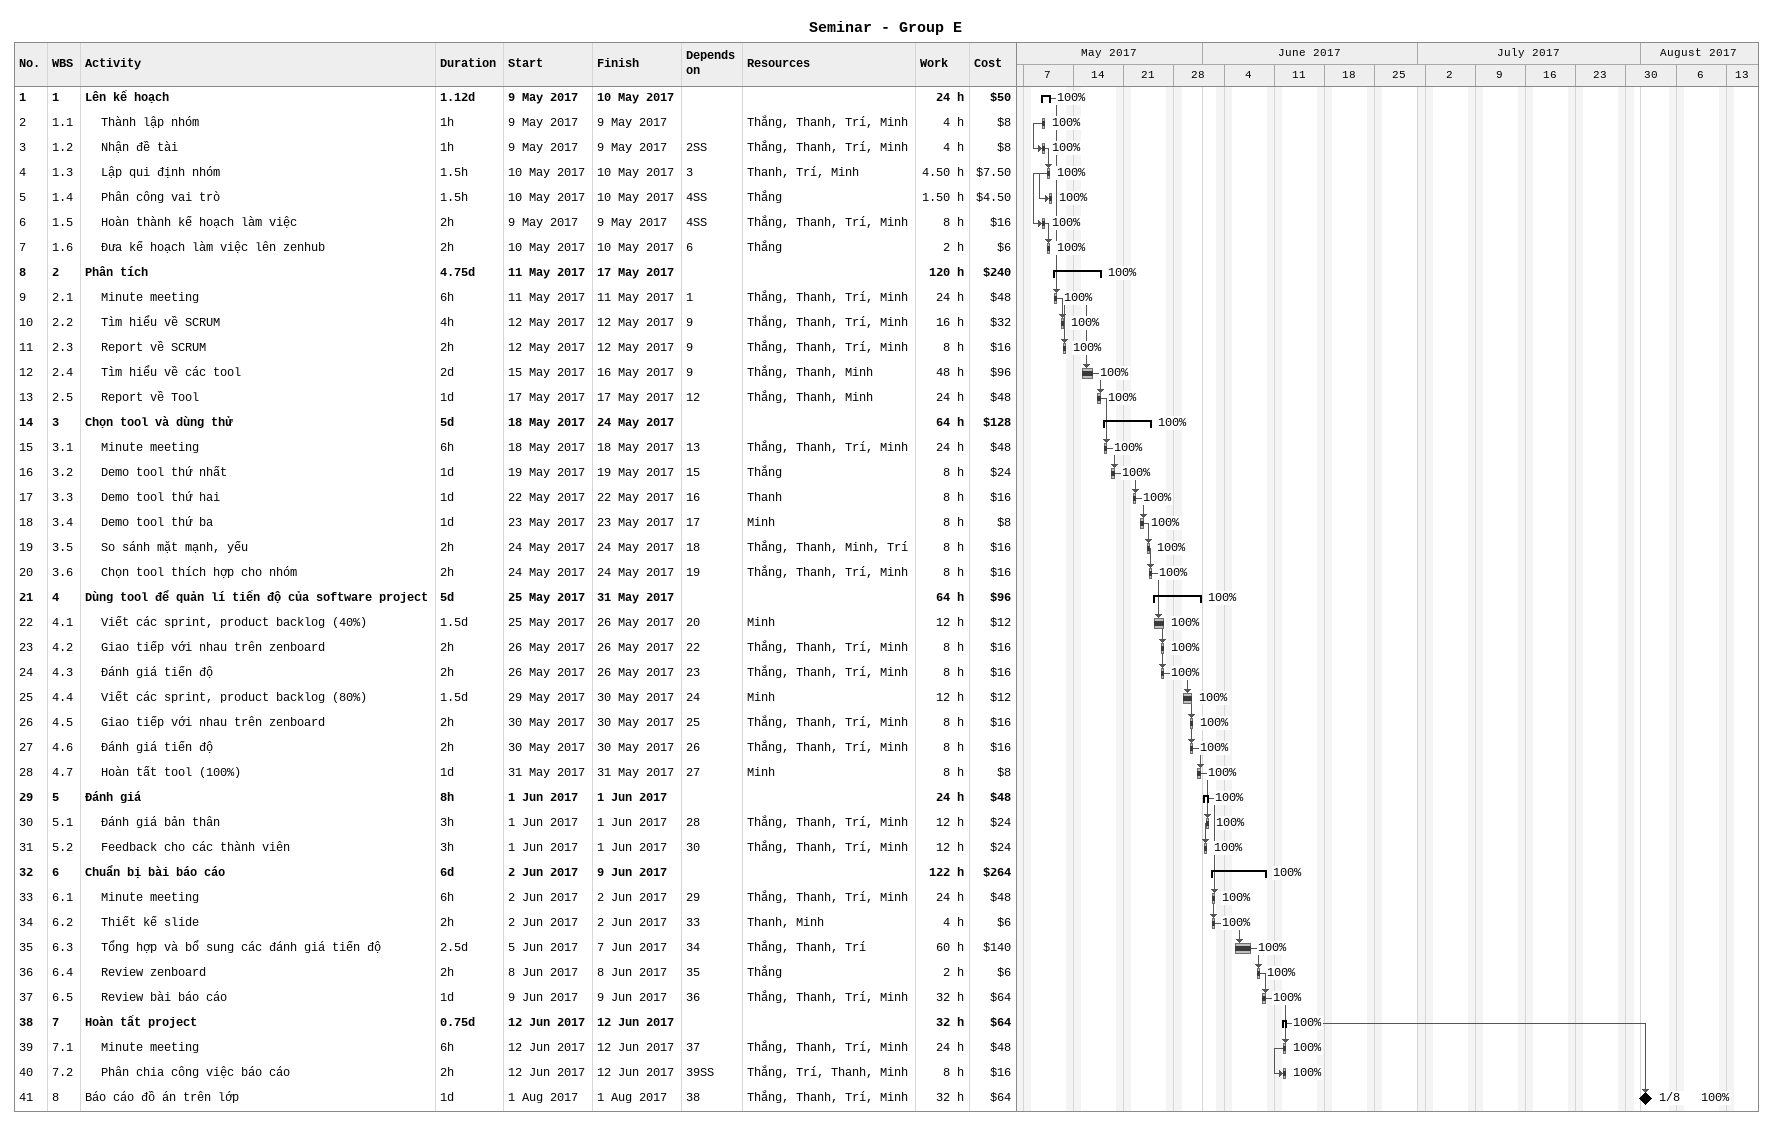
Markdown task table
Seminar - Group E

| ID | WBS | Task | Duration | Start | Finish | Predecessors | Resources | % complete | Work (h) | Cost ($) |
|---|---|---|---|---|---|---|---|---|---|---|
| 1 | 1 | **Lên kế hoạch** | 1.12d | 2017-05-09 | 2017-05-10 |  |  | 100 | 24 | 50 |
| 2 | 1.1 | Thành lập nhóm | 1h | 2017-05-09 | 2017-05-09 |  | Thắng, Thanh, Trí, Minh | 100 | 4 | 8 |
| 3 | 1.2 | Nhận đề tài | 1h | 2017-05-09 | 2017-05-09 | 2SS | Thắng, Thanh, Trí, Minh | 100 | 4 | 8 |
| 4 | 1.3 | Lập qui định nhóm | 1.5h | 2017-05-10 | 2017-05-10 | 3 | Thanh, Trí, Minh | 100 | 4.50 | 7.50 |
| 5 | 1.4 | Phân công vai trò | 1.5h | 2017-05-10 | 2017-05-10 | 4SS | Thắng | 100 | 1.50 | 4.50 |
| 6 | 1.5 | Hoàn thành kế hoạch làm việc | 2h | 2017-05-09 | 2017-05-09 | 4SS | Thắng, Thanh, Trí, Minh | 100 | 8 | 16 |
| 7 | 1.6 | Đưa kế hoạch làm việc lên zenhub | 2h | 2017-05-10 | 2017-05-10 | 6 | Thắng | 100 | 2 | 6 |
| 8 | 2 | **Phân tích** | 4.75d | 2017-05-11 | 2017-05-17 |  |  | 100 | 120 | 240 |
| 9 | 2.1 | Minute meeting | 6h | 2017-05-11 | 2017-05-11 | 1 | Thắng, Thanh, Trí, Minh | 100 | 24 | 48 |
| 10 | 2.2 | Tìm hiểu về SCRUM | 4h | 2017-05-12 | 2017-05-12 | 9 | Thắng, Thanh, Trí, Minh | 100 | 16 | 32 |
| 11 | 2.3 | Report về SCRUM | 2h | 2017-05-12 | 2017-05-12 | 9 | Thắng, Thanh, Trí, Minh | 100 | 8 | 16 |
| 12 | 2.4 | Tìm hiểu về các tool | 2d | 2017-05-15 | 2017-05-16 | 9 | Thắng, Thanh, Minh | 100 | 48 | 96 |
| 13 | 2.5 | Report về Tool | 1d | 2017-05-17 | 2017-05-17 | 12 | Thắng, Thanh, Minh | 100 | 24 | 48 |
| 14 | 3 | **Chọn tool và dùng thử** | 5d | 2017-05-18 | 2017-05-24 |  |  | 100 | 64 | 128 |
| 15 | 3.1 | Minute meeting | 6h | 2017-05-18 | 2017-05-18 | 13 | Thắng, Thanh, Trí, Minh | 100 | 24 | 48 |
| 16 | 3.2 | Demo tool thứ nhất | 1d | 2017-05-19 | 2017-05-19 | 15 | Thắng | 100 | 8 | 24 |
| 17 | 3.3 | Demo tool thứ hai | 1d | 2017-05-22 | 2017-05-22 | 16 | Thanh | 100 | 8 | 16 |
| 18 | 3.4 | Demo tool thứ ba | 1d | 2017-05-23 | 2017-05-23 | 17 | Minh | 100 | 8 | 8 |
| 19 | 3.5 | So sánh mặt mạnh, yếu | 2h | 2017-05-24 | 2017-05-24 | 18 | Thắng, Thanh, Minh, Trí | 100 | 8 | 16 |
| 20 | 3.6 | Chọn tool thích hợp cho nhóm | 2h | 2017-05-24 | 2017-05-24 | 19 | Thắng, Thanh, Trí, Minh | 100 | 8 | 16 |
| 21 | 4 | **Dùng tool để quản lí tiến độ của software project** | 5d | 2017-05-25 | 2017-05-31 |  |  | 100 | 64 | 96 |
| 22 | 4.1 | Viết các sprint, product backlog (40%) | 1.5d | 2017-05-25 | 2017-05-26 | 20 | Minh | 100 | 12 | 12 |
| 23 | 4.2 | Giao tiếp với nhau trên zenboard | 2h | 2017-05-26 | 2017-05-26 | 22 | Thắng, Thanh, Trí, Minh | 100 | 8 | 16 |
| 24 | 4.3 | Đánh giá tiến độ | 2h | 2017-05-26 | 2017-05-26 | 23 | Thắng, Thanh, Trí, Minh | 100 | 8 | 16 |
| 25 | 4.4 | Viết các sprint, product backlog (80%) | 1.5d | 2017-05-29 | 2017-05-30 | 24 | Minh | 100 | 12 | 12 |
| 26 | 4.5 | Giao tiếp với nhau trên zenboard | 2h | 2017-05-30 | 2017-05-30 | 25 | Thắng, Thanh, Trí, Minh | 100 | 8 | 16 |
| 27 | 4.6 | Đánh giá tiến độ | 2h | 2017-05-30 | 2017-05-30 | 26 | Thắng, Thanh, Trí, Minh | 100 | 8 | 16 |
| 28 | 4.7 | Hoàn tất tool (100%) | 1d | 2017-05-31 | 2017-05-31 | 27 | Minh | 100 | 8 | 8 |
| 29 | 5 | **Đánh giá** | 8h | 2017-06-01 | 2017-06-01 |  |  | 100 | 24 | 48 |
| 30 | 5.1 | Đánh giá bản thân | 3h | 2017-06-01 | 2017-06-01 | 28 | Thắng, Thanh, Trí, Minh | 100 | 12 | 24 |
| 31 | 5.2 | Feedback cho các thành viên | 3h | 2017-06-01 | 2017-06-01 | 30 | Thắng, Thanh, Trí, Minh | 100 | 12 | 24 |
| 32 | 6 | **Chuẩn bị bài báo cáo** | 6d | 2017-06-02 | 2017-06-09 |  |  | 100 | 122 | 264 |
| 33 | 6.1 | Minute meeting | 6h | 2017-06-02 | 2017-06-02 | 29 | Thắng, Thanh, Trí, Minh | 100 | 24 | 48 |
| 34 | 6.2 | Thiết kế slide | 2h | 2017-06-02 | 2017-06-02 | 33 | Thanh, Minh | 100 | 4 | 6 |
| 35 | 6.3 | Tổng hợp và bổ sung các đánh giá tiến độ | 2.5d | 2017-06-05 | 2017-06-07 | 34 | Thắng, Thanh, Trí | 100 | 60 | 140 |
| 36 | 6.4 | Review zenboard | 2h | 2017-06-08 | 2017-06-08 | 35 | Thắng | 100 | 2 | 6 |
| 37 | 6.5 | Review bài báo cáo | 1d | 2017-06-09 | 2017-06-09 | 36 | Thắng, Thanh, Trí, Minh | 100 | 32 | 64 |
| 38 | 7 | **Hoàn tất project** | 0.75d | 2017-06-12 | 2017-06-12 |  |  | 100 | 32 | 64 |
| 39 | 7.1 | Minute meeting | 6h | 2017-06-12 | 2017-06-12 | 37 | Thắng, Thanh, Trí, Minh | 100 | 24 | 48 |
| 40 | 7.2 | Phân chia công việc báo cáo | 2h | 2017-06-12 | 2017-06-12 | 39SS | Thắng, Trí, Thanh, Minh | 100 | 8 | 16 |
| 41 | 8 | Báo cáo đồ án trên lớp | 1d | 2017-08-01 | 2017-08-01 | 38 | Thắng, Thanh, Trí, Minh | 100 | 32 | 64 |
